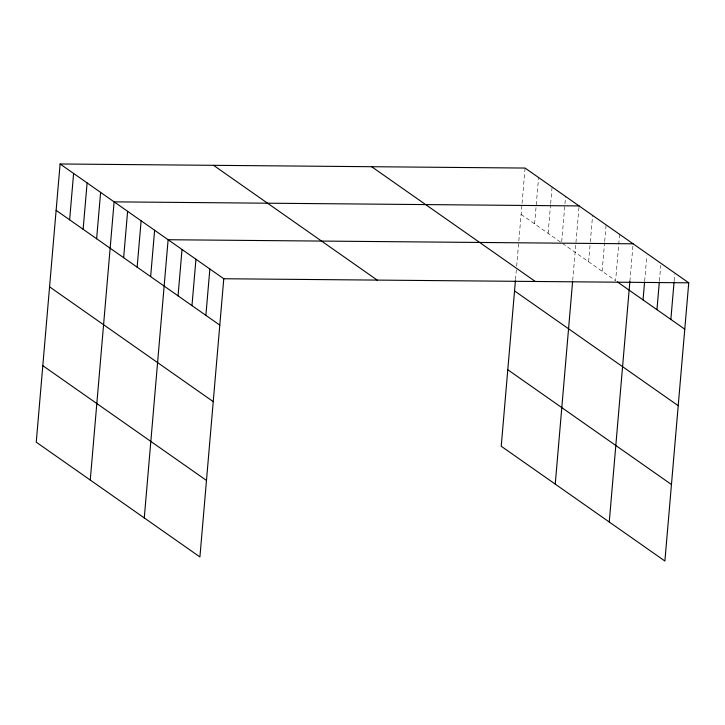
<?xml version="1.0" encoding="UTF-8"?>
<svg xmlns="http://www.w3.org/2000/svg" width="725" height="725" viewBox="0 0 725 725"><rect width="100%" height="100%" fill="white"/><g stroke="black" fill="none" stroke-linecap="round" stroke-linejoin="round"><path stroke-width="0.54" stroke-dasharray="3.62 2.72" d="M515.511 279.669L516.572 267.289M516.671 266.166L521.955 204.477M522.054 203.372L525.081 168.055M534.606 223.88L538.584 177.516M548.109 233.35L550.574 204.649M550.665 203.544L552.088 186.987M561.712 241.715L565.591 196.457M572.705 280.412L579.094 205.927M588.618 261.752L590.232 242.993M590.322 241.887L592.597 215.398M602.122 271.222L604.587 242.522M604.677 241.425L606.1 224.868M619.603 234.329L615.625 280.693L562.518 243.446M629.889 281.327L632.916 246.011M644.652 281.155L646.827 255.762M659.415 280.974L660.738 265.522M674.178 280.792L674.739 274.168M521.103 214.41L560.715 242.186"/><path stroke-width="1.09" d="M60.102 163.977L36.25 442.178L199.919 556.945L223.771 278.753L60.102 163.977L525.081 168.055L688.75 282.822L664.897 561.023L501.229 446.247L515.412 280.792M69.627 219.811L73.606 173.447M83.13 229.281L87.109 182.917M96.633 238.752L100.612 192.388M90.262 480.05L114.115 201.858L579.094 205.927M123.64 257.683L127.609 211.319M137.143 267.153L141.112 220.79M150.646 276.624L154.615 230.26M144.275 517.922L168.118 239.73L633.106 243.799M178.06 295.845L182.029 249.482M191.971 305.606L195.949 259.242M205.882 315.357L209.86 268.993M555.241 484.119L572.605 281.536M609.254 522L629.889 281.327M643.039 299.914L644.552 282.261M656.95 309.675L659.315 282.079M670.861 319.426L674.078 281.898M223.771 278.753L688.75 282.822M617.428 281.952L684.772 329.186M371.635 166.705L535.304 281.481M514.551 290.915L678.219 405.692M507.79 369.741L671.459 484.517M213.54 165.327L377.208 280.095M56.124 210.341L219.793 325.117M49.563 286.846L213.232 401.623M42.811 365.672L206.48 480.439"/></g></svg>
